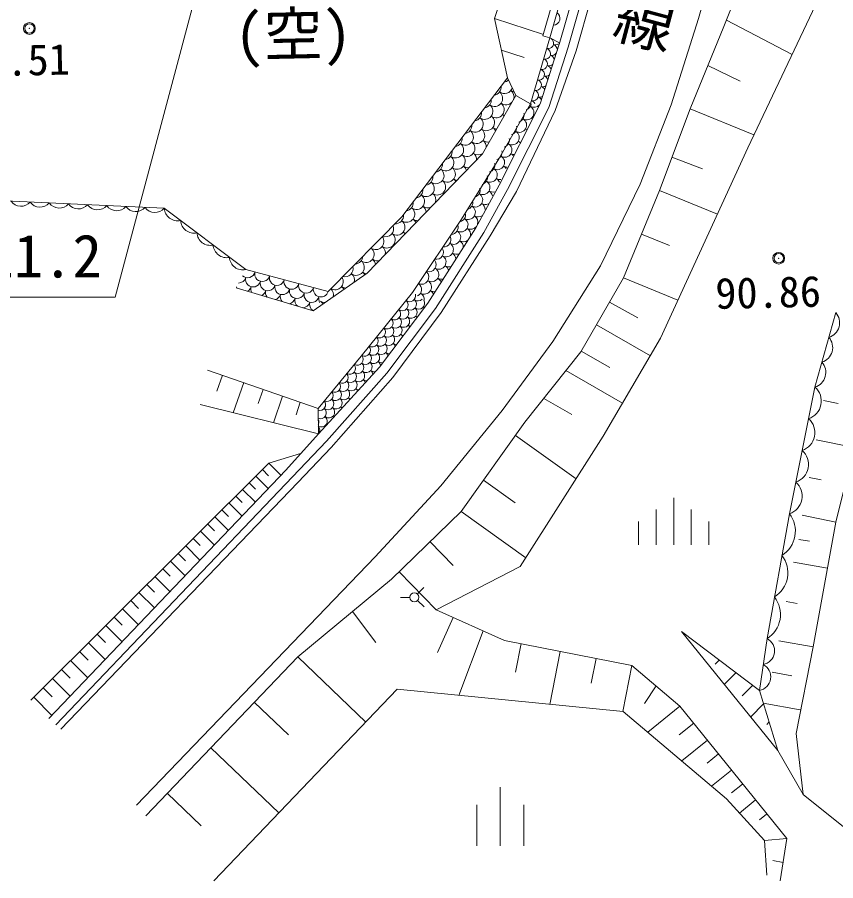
# Model space of a CAD drawing. Units: millimetres, scale not verified. Extents: x 40000 to 680000, y 20000 to 380000.
# Drawn here: x 309368 to 344174, y 223386 to 260129 of the extents above; entities that cross this region are included whole.
import ezdxf
from ezdxf.enums import TextEntityAlignment as Align

# ---------------------------------------------------------------- set-up
doc = ezdxf.new("R2010")
doc.units = ezdxf.units.MM
doc.header["$LTSCALE"] = 1000
doc.header["$PDMODE"] = 32
doc.header["$PDSIZE"] = 500
doc.layers.add('M-BGD', color=7, linetype='Continuous', lineweight=13)
doc.layers.add('M-STR-HTXT', color=7, linetype='Continuous', lineweight=13)
doc.layers.add('M-BMK-HTXT', color=7, linetype='Continuous')
doc.styles.add('@ＭＳ ゴシック', font='')
doc.styles.add('ＭＳ ゴシック', font='')
doc.styles.get('@ＭＳ ゴシック').set_extended_font_data('@MS Gothic')
doc.styles.get('ＭＳ ゴシック').set_extended_font_data('MS Gothic')

msp = doc.modelspace()

# ---------------------------------------------------------------- linework, layer by layer
at = {"layer": 'M-BGD'}
for p, q in [((329661, 260078), (331281, 265021)), ((345269, 264791), (340431, 254566)), ((332010, 259249), (333404, 264112)), ((333882, 264128), (332411, 258966)), ((332795, 258857), (334266, 264019)), ((334621, 263916), (333130, 258703)), ((338341, 260080), (339248, 263407)), ((339419, 259738), (340074, 261417)), ((330213, 257555), (329661, 260078)), ((329661, 260078), (331740, 259397)), ((337169, 256401), (338341, 260080)), ((339530, 260011), (342317, 258550)), ((337984, 256238), (339419, 259738)), ((331193, 256440), (332010, 259249)), ((331721, 259332), (332010, 259249)), ((332010, 259249), (332431, 259039)), ((329960, 258727), (330922, 258411)), ((332795, 258857), (331975, 256294)), ((332246, 256163), (333130, 258703)), ((338738, 258078), (340104, 257413)), ((325728, 251644), (330213, 257555)), ((330213, 257555), (330569, 256802)), ((329158, 254320), (330569, 256802)), ((330569, 256802), (331193, 256440)), ((329847, 254111), (331193, 256440)), ((330212, 252801), (331975, 256294)), ((332246, 256163), (330604, 252720)), ((335855, 253021), (337169, 256401)), ((336684, 252764), (337984, 256238)), ((337984, 256238), (340696, 255126)), ((324248, 249237), (329158, 254320)), ((336725, 246474), (340431, 254566)), ((329847, 254111), (328266, 251531)), ((328266, 251531), (329847, 254111)), ((337210, 254169), (338508, 253684)), ((330212, 252801), (329212, 250971)), ((334166, 249553), (335855, 253021)), ((330604, 252720), (329480, 250824)), ((335147, 249042), (336684, 252764)), ((336684, 252764), (339142, 251749)), ((308288, 252341), (315616, 252003)), ((315616, 252003), (319084, 249390)), ((322589, 248465), (325728, 251644)), ((326181, 248424), (328266, 251531)), ((329212, 250971), (327160, 247730)), ((329480, 250824), (327398, 247564)), ((335916, 250903), (337109, 250410)), ((332148, 246339), (334166, 249553)), ((319084, 249390), (322589, 248465)), ((321945, 247636), (324248, 249237)), ((333335, 245892), (335147, 249042)), ((335147, 249042), (337464, 248086)), ((321945, 247636), (318672, 248618)), ((323997, 245708), (326181, 248424)), ((327160, 247730), (325078, 244985)), ((334556, 248002), (335752, 247344)), ((327398, 247564), (325340, 244797)), ((344175, 247563), (343290, 244393)), ((333999, 247046), (336290, 245728)), ((329995, 243402), (332148, 246339)), ((336725, 246474), (334288, 242302)), ((330958, 242906), (333335, 245892)), ((333355, 245927), (334566, 245230)), ((322160, 243487), (323997, 245708)), ((317453, 245117), (322160, 243487)), ((332700, 245094), (335110, 243708)), ((318096, 244894), (317860, 244212)), ((325078, 244985), (322525, 242095)), ((325340, 244797), (322723, 241827)), ((318999, 244581), (318555, 243299)), ((342204, 239002), (343290, 244393)), ((319824, 244295), (319615, 243692)), ((320650, 244010), (320257, 242877)), ((344172, 238649), (345577, 244313)), ((322171, 242403), (317143, 243649)), ((321405, 243748), (321221, 243216)), ((331759, 243912), (332950, 243226)), ((343658, 243820), (344281, 243694)), ((322171, 242403), (322160, 243487)), ((327376, 240191), (329995, 243402)), ((328243, 239099), (330958, 242906)), ((330550, 242333), (333135, 240490)), ((330760, 236757), (334288, 242302)), ((343345, 242144), (344958, 241819)), ((322525, 242095), (321073, 240576)), ((322723, 241827), (321300, 240328)), ((320069, 241154), (321417, 241560)), ((320069, 241154), (309942, 231073)), ((320069, 241154), (320581, 240640)), ((319793, 240880), (320052, 240619)), ((321073, 240576), (311005, 230014)), ((311220, 229831), (321300, 240328)), ((319234, 240323), (319501, 240055)), ((319517, 240605), (320043, 240076)), ((329193, 240430), (330544, 239467)), ((343045, 240540), (343550, 240439)), ((318951, 240041), (319492, 239498)), ((324591, 237164), (327376, 240191)), ((318660, 239752), (318935, 239476)), ((337283, 237676), (337283, 239676)), ((318370, 239463), (318926, 238904)), ((317773, 238869), (318345, 238294)), ((318071, 239166), (318353, 238882)), ((328243, 239099), (325284, 236214)), ((328243, 239099), (331000, 237133)), ((336533, 237676), (336533, 239176)), ((338033, 237676), (338033, 239176)), ((341252, 233690), (342204, 239002)), ((341252, 233690), (342204, 239002)), ((342746, 238936), (344172, 238649)), ((317467, 238564), (317757, 238273)), ((335783, 237676), (335783, 238676)), ((338783, 237676), (338783, 238676)), ((343220, 233337), (344172, 238649)), ((317160, 238259), (317748, 237668)), ((316846, 237946), (317144, 237647)), ((326924, 237813), (327909, 236803)), ((342606, 237910), (343057, 237829)), ((316532, 237633), (317136, 237026)), ((324591, 237164), (314438, 226606)), ((316209, 237312), (316515, 237004)), ((315555, 236661), (315870, 236345)), ((315886, 236991), (316508, 236367)), ((327181, 234910), (330760, 236757)), ((342372, 236939), (343819, 236680)), ((315224, 236331), (315862, 235690)), ((325605, 236527), (327181, 234910)), ((314884, 235993), (315207, 235668)), ((321303, 232907), (325284, 236214)), ((314544, 235654), (315200, 234995)), ((326385, 235588), (326655, 235870)), ((314195, 235307), (314527, 234973)), ((325665, 235434), (326055, 235442)), ((326391, 235312), (326674, 235042)), ((342060, 235270), (342535, 235185)), ((313846, 234959), (314520, 234282)), ((323626, 234836), (324622, 233524)), ((327181, 234910), (330086, 233614)), ((313487, 234602), (313829, 234259)), ((327901, 234589), (327237, 233100)), ((313129, 234246), (313822, 233550)), ((312761, 233880), (313113, 233527)), ((329181, 234018), (328150, 231273)), ((337608, 233994), (340926, 231479)), ((337608, 233994), (341717, 228932)), ((340926, 231479), (341252, 233690)), ((312393, 233513), (313106, 232798)), ((330086, 233614), (335507, 232549)), ((330791, 233475), (330554, 232267)), ((341749, 233601), (343220, 233337)), ((343220, 233337), (342490, 229658)), ((312016, 233138), (312377, 232775)), ((332462, 233147), (332019, 230891)), ((311638, 232762), (312370, 232026)), ((314833, 226153), (321303, 232907)), ((321303, 232907), (324192, 230139)), ((333984, 232848), (333777, 231793)), ((339212, 232778), (339040, 232604)), ((311251, 232376), (311622, 232003)), ((335507, 232549), (335121, 230585)), ((335507, 232549), (337549, 230813)), ((339924, 232238), (339436, 231742)), ((341472, 232260), (342311, 232110)), ((310863, 231990), (311615, 231234)), ((310465, 231594), (310846, 231211)), ((317721, 223386), (325525, 231531)), ((335138, 230583), (325525, 231531)), ((336045, 230934), (336534, 231676)), ((340636, 231699), (340198, 231253)), ((310067, 231198), (310840, 230421)), ((341717, 228932), (340926, 231479)), ((319452, 230974), (320896, 229590)), ((337549, 230813), (336178, 229704)), ((337549, 230813), (339529, 228366)), ((341103, 230909), (340560, 230358)), ((341094, 230937), (342666, 230655)), ((335138, 230583), (339531, 226869)), ((338134, 230090), (337518, 229591)), ((341340, 230143), (341238, 230039)), ((342490, 229658), (342793, 227050)), ((338720, 229366), (337626, 228481)), ((317600, 229041), (320488, 226274)), ((342793, 227050), (341717, 228932)), ((339194, 228780), (338703, 228382)), ((342101, 225190), (339529, 228366)), ((339737, 228089), (338895, 227407)), ((340211, 227502), (339747, 227127)), ((315748, 227108), (317193, 225725)), ((329909, 224870), (329909, 227370)), ((341151, 225091), (339531, 226869)), ((340754, 226811), (340081, 226266)), ((342793, 227050), (344649, 225571)), ((328909, 224870), (328909, 226620)), ((330909, 224870), (330909, 226620)), ((341228, 226225), (340928, 225982)), ((342101, 225190), (341151, 225091)), ((341248, 223626), (341151, 225091)), ((341817, 223386), (342101, 225190)), ((341938, 224157), (341499, 224242))]:
    msp.add_line(p, q, dxfattribs=at)
for points in [[(331721, 259332), (333115, 264192), (335407, 272710), (337478, 281169), (338988, 288066)], [(322171, 242403), (324768, 245239), (326831, 247958), (328868, 251174), (329858, 252987), (331604, 256446), (332414, 258979)], [(310715, 230290), (320784, 240852), (322171, 242403)]]:
    msp.add_lwpolyline(points, dxfattribs=at)
for centre, radius in [((309883, 259652), 200), ((341749, 249876), 200), ((326250, 235447), 195)]:
    msp.add_circle(centre, radius, dxfattribs=at)
for centre, radius, start, end in [((332148, 260086), 298, 273.1297, 54.8773), ((331945, 259026), 232, 253.7862, 38.7728), ((331945, 259026), 232, 38.7728, 73.7862), ((331815, 258581), 232, 253.7862, 73.7862), ((332232, 259184), 232, 253.7862, 308.7728), ((332103, 258739), 232, 357.7345, 73.7862), ((331686, 258135), 232, 253.7862, 73.7862), ((332103, 258739), 232, 253.7862, 326.7649), ((331973, 258293), 232, 6.7342, 73.7862), ((331973, 258293), 232, 253.7862, 317.7652), ((331844, 257848), 232, 13.3299, 73.7862), ((331556, 257690), 232, 253.7862, 73.7862), ((331844, 257848), 232, 253.7862, 311.1695), ((331714, 257402), 232, 18.8496, 73.7862), ((330015, 257705), 344, 278.9552, 314.7564), ((331427, 257244), 232, 253.7862, 73.7862), ((331714, 257402), 232, 253.7862, 305.6497), ((329666, 256676), 344, 232.8156, 52.8156), ((329600, 257157), 344, 278.9552, 6.676), ((330081, 257224), 344, 232.8156, 344.5815), ((330563, 257290), 344, 232.8156, 259.073), ((330148, 256742), 344, 342.1417, 52.8156), ((331297, 256799), 232, 253.7862, 73.7862), ((331585, 256957), 232, 23.7294, 73.7862), ((329184, 256610), 344, 278.9552, 6.676), ((329732, 256194), 344, 232.8156, 52.8156), ((330148, 256742), 344, 232.8156, 318.6442), ((331168, 256353), 232, 22.6072, 73.7862), ((331585, 256957), 232, 253.7862, 300.77), ((331455, 256511), 232, 28.1776, 73.7862), ((328769, 256062), 344, 278.9552, 6.676), ((329250, 256128), 344, 232.8156, 52.8156), ((331033, 256069), 307, 239.5421, 59.5421), ((330924, 256490), 307, 285.7829, 350.7416), ((331345, 256599), 307, 239.5421, 320.2432), ((328835, 255581), 344, 232.8156, 52.8156), ((329317, 255647), 344, 232.8156, 52.8156), ((329798, 255713), 344, 37.8498, 52.8156), ((330214, 256260), 344, 232.8156, 247.2648), ((330722, 255539), 307, 239.5421, 59.5421), ((330613, 255960), 307, 285.7829, 13.3013), ((331454, 256178), 307, 239.5421, 244.3585), ((331142, 255648), 307, 54.7041, 59.5421), ((328353, 255515), 344, 278.9552, 6.676), ((328901, 255099), 344, 232.8156, 52.8156), ((329798, 255713), 344, 232.8156, 262.9361), ((329383, 255165), 344, 20.0689, 52.8156), ((330301, 255430), 307, 285.7829, 13.3013), ((331142, 255648), 307, 239.5421, 250.4388), ((330831, 255119), 307, 48.5329, 59.5421), ((327938, 254967), 344, 278.9552, 6.676), ((328420, 255033), 344, 232.8156, 52.8156), ((330410, 255010), 307, 239.5421, 59.5421), ((328004, 254485), 344, 232.8156, 52.8156), ((328486, 254551), 344, 232.8156, 52.8156), ((329383, 255165), 344, 232.8156, 280.7171), ((328967, 254617), 344, 354.771, 52.8156), ((330099, 254480), 307, 239.5421, 59.5421), ((329990, 254901), 307, 285.7829, 13.3013), ((330831, 255119), 307, 239.5421, 256.61), ((330519, 254589), 307, 42.19, 59.5421), ((327523, 254419), 344, 278.9552, 6.676), ((328070, 254004), 344, 232.8156, 52.8156), ((328967, 254617), 344, 232.8156, 306.015), ((328552, 254070), 344, 356.2374, 52.8156), ((329678, 254371), 307, 285.7829, 13.3013), ((330519, 254589), 307, 239.5421, 262.9529), ((330208, 254059), 307, 35.5732, 59.5421), ((327107, 253872), 344, 278.9552, 6.676), ((327589, 253938), 344, 232.8156, 52.8156), ((329367, 253841), 307, 285.7829, 13.3013), ((329787, 253950), 307, 239.5421, 59.5421), ((327173, 253390), 344, 232.8156, 52.8156), ((327655, 253456), 344, 232.8156, 52.8156), ((328552, 254070), 344, 232.8156, 275.737), ((328136, 253522), 344, 14.2894, 52.8156), ((329476, 253421), 307, 239.5421, 59.5421), ((329896, 253530), 307, 28.5393, 59.5421), ((330208, 254059), 307, 239.5421, 269.5697), ((326692, 253324), 344, 278.9552, 6.676), ((327239, 252908), 344, 232.8156, 52.8156), ((328136, 253522), 344, 232.8156, 257.685), ((327721, 252975), 344, 29.27, 52.8156), ((329055, 253312), 307, 285.7829, 13.3013), ((329896, 253530), 307, 239.5421, 276.6036), ((329585, 253000), 307, 20.862, 59.5421), ((326276, 252776), 344, 278.9552, 6.676), ((326758, 252842), 344, 232.8156, 52.8156), ((328744, 252782), 307, 285.7829, 13.3013), ((329164, 252891), 307, 239.5421, 59.5421), ((326342, 252295), 344, 232.8156, 52.8156), ((326824, 252361), 344, 338.4887, 52.8156), ((327721, 252975), 344, 232.8156, 242.7045), ((327305, 252427), 344, 43.1294, 52.8156), ((328853, 252361), 307, 239.5421, 59.5421), ((329585, 253000), 307, 239.5421, 284.2809), ((329273, 252470), 307, 12.1234, 59.5421), ((309524, 252599), 515, 215.0799, 319.6344), ((310338, 252562), 515, 215.08, 319.6351), ((311152, 252524), 515, 215.0799, 319.6344), ((311967, 252487), 515, 215.0803, 319.6341), ((312781, 252449), 515, 215.0797, 319.6354), ((313595, 252411), 515, 215.0803, 319.6341), ((314409, 252374), 515, 215.0799, 319.6344), ((325861, 252229), 344, 278.9552, 6.676), ((326824, 252361), 344, 232.8156, 293.4857), ((326408, 251813), 344, 2.6667, 52.8156), ((328541, 251832), 307, 239.5421, 59.5421), ((328432, 252252), 307, 285.7829, 13.3013), ((329273, 252470), 307, 239.5421, 293.0195), ((328962, 251941), 307, 1.3196, 59.5421), ((315224, 252336), 515, 215.0803, 319.6341), ((316186, 252038), 571, 183.5449, 282.465), ((325445, 251681), 344, 266.7831, 6.676), ((325927, 251747), 344, 232.8156, 52.8156), ((328121, 251723), 307, 283.7606, 13.3013), ((316880, 251515), 571, 183.5449, 282.465), ((325511, 251199), 344, 232.8156, 52.8156), ((326408, 251813), 344, 232.8156, 269.3078), ((325993, 251265), 344, 19.3533, 52.8156), ((328230, 251302), 307, 239.5421, 59.5421), ((328962, 251941), 307, 239.5421, 303.8233), ((328650, 251411), 307, 343.3255, 59.5421), ((317574, 250993), 571, 183.5443, 282.4651), ((325030, 251133), 344, 249.0659, 21.651), ((325577, 250718), 344, 33.8357, 52.8156), ((325993, 251265), 344, 232.8156, 252.6212), ((327918, 250772), 307, 239.5421, 59.5421), ((327809, 251193), 307, 274.4638, 17.8213), ((328650, 251411), 307, 239.5421, 321.8174), ((328339, 250881), 307, 346.9696, 59.5421), ((324614, 250586), 344, 233.5509, 37.166), ((325096, 250652), 344, 232.8156, 52.8156), ((327498, 250663), 307, 266.24, 26.0451), ((328339, 250881), 307, 239.5421, 308.3442), ((328027, 250352), 307, 356.2628, 59.5421), ((318267, 250470), 571, 183.5449, 282.465), ((324199, 250038), 344, 232.8156, 52.0814), ((324680, 250104), 344, 348.1306, 52.8156), ((325577, 250718), 344, 232.8156, 238.1388), ((325162, 250170), 344, 47.5511, 52.8156), ((327186, 250134), 307, 258.6544, 33.6307), ((327607, 250243), 307, 239.5421, 59.5421), ((318961, 249948), 571, 183.5443, 282.4651), ((323717, 249972), 344, 273.4909, 357.226), ((327295, 249713), 307, 239.5421, 59.5421), ((328027, 250352), 307, 239.5421, 299.0511), ((327716, 249822), 307, 3.3514, 59.5421), ((323302, 249424), 344, 254.3789, 16.338), ((323783, 249490), 344, 232.8156, 52.8156), ((324680, 250104), 344, 232.8156, 283.8438), ((324265, 249556), 344, 8.4751, 52.8156), ((326875, 249604), 307, 251.4665, 40.8186), ((327721, 249817), 307, 239.5421, 291.9625), ((327410, 249287), 307, 9.382, 59.5421), ((319164, 249369), 322, 227.52, 345.228), ((319787, 249204), 322, 165.228, 345.228), ((320409, 249040), 322, 165.228, 345.228), ((323368, 248943), 344, 345.5388, 52.8156), ((324265, 249556), 344, 232.8156, 262.0126), ((323850, 249009), 344, 28.1726, 52.8156), ((326563, 249074), 307, 244.5191, 47.766), ((326984, 249183), 307, 239.5421, 59.5421), ((318770, 249139), 322, 271.507, 345.228), ((319393, 248975), 322, 165.228, 345.228), ((320016, 248811), 322, 165.228, 345.228), ((321032, 248876), 322, 165.228, 345.228), ((321655, 248712), 322, 165.228, 345.228), ((322886, 248877), 344, 238.3939, 32.323), ((326252, 248545), 307, 297.353, 54.5908), ((326672, 248654), 307, 239.5421, 59.5421), ((327098, 248758), 307, 14.7701, 59.5421), ((327410, 249287), 307, 239.5421, 285.9318), ((318999, 248746), 322, 196.6963, 205.5596), ((318999, 248746), 322, 301.0248, 345.228), ((319622, 248582), 322, 165.228, 211.0363), ((319622, 248582), 322, 295.548, 345.228), ((320245, 248417), 322, 165.228, 217.1647), ((320639, 248647), 322, 165.228, 345.228), ((321262, 248482), 322, 165.228, 345.228), ((321884, 248318), 322, 165.228, 345.228), ((322278, 248547), 322, 165.228, 299.1157), ((322278, 248547), 322, 299.1157, 345.228), ((322471, 248329), 344, 343.3558, 47.3077), ((323368, 248943), 344, 232.8156, 264.1029), ((322953, 248395), 344, 26.7688, 52.8156), ((326361, 248124), 307, 351.2577, 59.5421), ((327098, 248758), 307, 239.5421, 280.5438), ((326787, 248228), 307, 19.7225, 59.5421), ((320245, 248417), 322, 289.4196, 345.228), ((320868, 248253), 322, 165.228, 224.3686), ((320868, 248253), 322, 282.2158, 345.228), ((321491, 248089), 322, 165.228, 233.8234), ((322507, 248154), 322, 165.228, 209.1157), ((322055, 247781), 344, 25.3602, 51.8293), ((322471, 248329), 344, 233.802, 266.286), ((325738, 247888), 250, 233.375, 49.0192), ((326057, 248274), 250, 231.8065, 15.2523), ((326090, 247921), 250, 230.4131, 50.4131), ((326409, 248307), 250, 230.4131, 315.6377), ((326442, 247955), 250, 230.4131, 30.5801), ((321491, 248089), 322, 272.761, 345.228), ((322114, 247925), 322, 165.228, 240.0378), ((325419, 247503), 250, 234.9452, 47.449), ((325771, 247536), 250, 230.4131, 50.4131), ((326124, 247569), 250, 230.4131, 50.4131), ((326476, 247603), 250, 37.0147, 50.4131), ((326795, 247988), 250, 230.4131, 243.6784), ((325100, 247117), 250, 236.5181, 45.8761), ((325453, 247150), 250, 230.4131, 50.4131), ((325805, 247184), 250, 230.4131, 50.4131), ((326157, 247217), 250, 31.9543, 50.4131), ((326476, 247603), 250, 230.4131, 248.615), ((343689, 247129), 651, 287.0507, 41.7529), ((325134, 246765), 250, 230.4131, 50.4131), ((325486, 246798), 250, 230.4131, 50.4131), ((325838, 246831), 250, 26.7169, 50.4131), ((326157, 247217), 250, 230.4131, 253.6754), ((324781, 246731), 250, 238.0951, 44.2991), ((324815, 246379), 250, 230.4131, 50.4131), ((325167, 246412), 250, 230.4131, 50.4131), ((325519, 246446), 250, 21.2329, 50.4131), ((325838, 246831), 250, 230.4131, 258.9127), ((324463, 246346), 250, 239.6774, 42.7168), ((324496, 245993), 250, 230.4131, 50.4131), ((324848, 246027), 250, 230.4131, 50.4131), ((325200, 246060), 250, 15.4037, 50.4131), ((325519, 246446), 250, 230.4131, 264.3968), ((343394, 246072), 651, 287.0505, 41.7536), ((324144, 245960), 250, 241.2662, 41.128), ((324529, 245641), 250, 230.4131, 50.4131), ((324882, 245675), 250, 9.0785, 50.4131), ((325200, 246060), 250, 230.4131, 270.2259), ((323825, 245574), 250, 241.3986, 39.5314), ((324177, 245608), 250, 230.4131, 50.4131), ((324211, 245256), 250, 230.4131, 50.4131), ((324563, 245289), 250, 1.9959, 50.4131), ((324882, 245675), 250, 230.4131, 276.5512), ((343099, 245016), 651, 287.0507, 41.7529), ((323506, 245189), 250, 241.3986, 39.4276), ((323858, 245222), 250, 230.4131, 50.4131), ((324244, 244903), 250, 7.7439, 50.4131), ((324563, 245289), 250, 230.4131, 275.3139), ((323187, 244803), 250, 241.3986, 39.4276), ((323539, 244837), 250, 230.4131, 50.4131), ((323892, 244870), 250, 230.4131, 50.4131), ((323925, 244518), 250, 14.9148, 50.4131), ((324244, 244903), 250, 230.4131, 267.2963), ((322868, 244418), 250, 241.3986, 39.4276), ((323221, 244451), 250, 230.4131, 50.4131), ((323573, 244484), 250, 230.4131, 50.4131), ((342771, 243796), 791, 288.2205, 48.9881), ((322550, 244032), 250, 241.3986, 39.4276), ((322902, 244065), 250, 230.4131, 50.4131), ((323254, 244099), 250, 230.4131, 50.4131), ((323606, 244132), 250, 21.5497, 50.4131), ((323925, 244518), 250, 230.4131, 260.1254), ((322231, 243646), 250, 253.8855, 39.4276), ((322583, 243680), 250, 230.4131, 50.4131), ((322935, 243713), 250, 230.4131, 50.4131), ((323287, 243747), 250, 27.828, 50.4131), ((323606, 244132), 250, 230.4131, 253.4905), ((322264, 243294), 250, 246.5924, 50.4131), ((322616, 243328), 250, 230.4131, 50.4131), ((322968, 243361), 250, 33.8681, 50.4131), ((323287, 243747), 250, 230.4131, 247.2122), ((321945, 242909), 250, 332.6353, 28.5148), ((322297, 242942), 250, 238.8574, 50.4131), ((322968, 243361), 250, 230.4131, 241.1721), ((322650, 242975), 250, 39.7567, 50.4131), ((342500, 242448), 791, 288.2205, 48.9881), ((321979, 242556), 250, 328.2869, 40.7421), ((322331, 242590), 250, 45.5636, 50.4131), ((322650, 242975), 250, 230.4131, 235.2835), ((342228, 241101), 791, 288.22, 48.9881), ((341956, 239753), 791, 288.2205, 48.9881), ((341247, 238259), 1211, 301.88, 37.796), ((340929, 236489), 1211, 301.8805, 37.7958), ((340612, 234719), 1211, 301.8807, 37.7953), ((340982, 233165), 590, 280.4445, 62.8109), ((340819, 232059), 590, 280.4446, 62.8114)]:
    msp.add_arc(centre, radius, start, end, dxfattribs=at)
for p in [(309883, 259652), (341749, 249876)]:
    msp.add_point(p, dxfattribs=at)
at = {"layer": 'M-STR-HTXT'}
for p, q in [((318396, 266521), (313536, 248224)), ((313536, 248224), (296164, 248224))]:
    msp.add_line(p, q, dxfattribs=at)

# ---------------------------------------------------------------- texts
at = {"layer": 'M-BGD', "style": 'ＭＳ ゴシック'}
for s, height, p in [('(空)', 1833, (318634, 257894)), ('96.51', 1320, (307135, 257199)), ('90.86', 1320, (339077, 247322))]:
    msp.add_text(s, height=height, rotation=1.263, dxfattribs=at).set_placement(p, align=Align.BOTTOM_LEFT)
at = {"layer": 'M-BMK-HTXT', "style": '@ＭＳ ゴシック'}
msp.add_text('市道青村津黄線', height=1833, rotation=255.069, dxfattribs=at).set_placement((340215, 275637), align=Align.MIDDLE_LEFT)
at = {"layer": 'M-STR-HTXT', "style": 'ＭＳ ゴシック'}
msp.add_text('HPφ300 L=11.2', height=1833, dxfattribs=at).set_placement((296106, 248506), align=Align.BOTTOM_LEFT)

doc.saveas('drawing.dxf')
